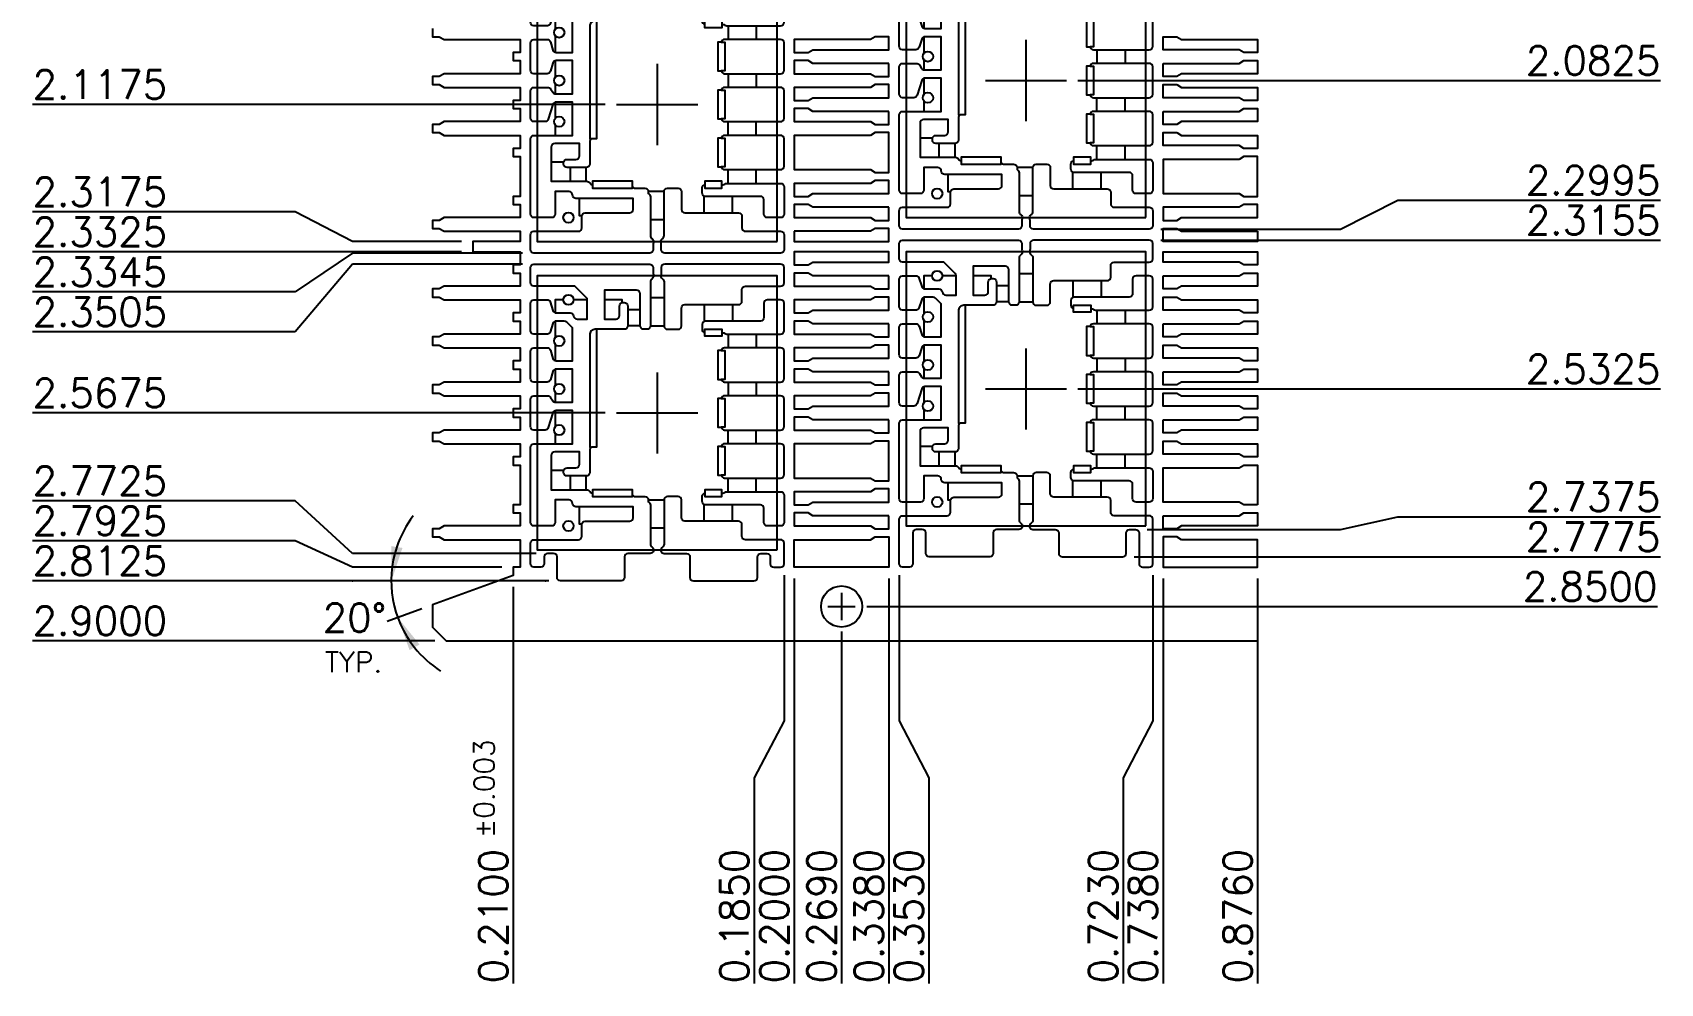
# Model space of a CAD drawing. Extents: x 32 to 268, y 59 to 388.
# Drawn here: x 42.3 to 184.8, y 144.1 to 227.4 of the extents above; entities that cross this region are included whole.
import ezdxf
from ezdxf.enums import TextEntityAlignment as Align
from ezdxf.lldxf.tags import DXFTag

# ---------------------------------------------------------------- set-up
doc = ezdxf.new("R2010")
doc.units = 0
doc.header["$LTSCALE"] = 8
doc.header["$MEASUREMENT"] = 0
for name, color, linetype in [('CEN', 2, 'CENTER'), ('COIN-LINE', 4, 'Continuous'), ('DIM', 7, 'Continuous'), ('LF-LINE', 1, 'Continuous'), ('PKG-OUT', 3, 'HIDDEN')]:
    doc.layers.add(name, color=color, linetype=linetype)
doc.styles.add('SIMPLEX', font='SIMPLEX.shx', dxfattribs={"height": 3})
tags = doc.linetypes.add('CENTER', pattern=[2, 1.25, -0.25, 0.25, -0.25]).pattern_tags.tags
tags[10:11] = [DXFTag(74, 4), DXFTag(75, 0), DXFTag(340, '0'), DXFTag(46, 1.0), DXFTag(50, 0.0), DXFTag(44, 0.0), DXFTag(45, 0.0)]
tags[8:9] = [DXFTag(74, 4), DXFTag(75, 0), DXFTag(340, '0'), DXFTag(46, 1.0), DXFTag(50, 0.0), DXFTag(44, 0.0), DXFTag(45, 0.0)]
tags[6:7] = [DXFTag(74, 4), DXFTag(75, 0), DXFTag(340, '0'), DXFTag(46, 1.0), DXFTag(50, 0.0), DXFTag(44, 0.0), DXFTag(45, 0.0)]
tags[4:5] = [DXFTag(74, 4), DXFTag(75, 0), DXFTag(340, '0'), DXFTag(46, 1.0), DXFTag(50, 0.0), DXFTag(44, 0.0), DXFTag(45, 0.0)]
tags = doc.linetypes.add('HIDDEN', pattern=[0.375, 0.25, -0.125]).pattern_tags.tags
tags[6:7] = [DXFTag(74, 4), DXFTag(75, 0), DXFTag(340, '0'), DXFTag(46, 1.0), DXFTag(50, 0.0), DXFTag(44, 0.0), DXFTag(45, 0.0)]
tags[4:5] = [DXFTag(74, 4), DXFTag(75, 0), DXFTag(340, '0'), DXFTag(46, 1.0), DXFTag(50, 0.0), DXFTag(44, 0.0), DXFTag(45, 0.0)]

# ---------------------------------------------------------------- blocks, each defined once
blk = doc.blocks.new('INT3')
for p, q in [((0.01, 0.1681), (-0.01, 0.1681)), ((-0.025, 0.1505), (-0.043, 0.1505)), ((0.0685, 0.158), (0.0685, 0.1336)), ((0.1096, 0.158), (0.1096, 0.134)), ((-0.025, 0.127), (-0.043, 0.127)), ((-0.01, 0.127), (0.01, 0.127)), ((0.1035, 0.115), (0.1035, 0.095)), ((0.1446, 0.115), (0.1446, 0.095)), ((0.1035, 0.045), (0.1035, 0.025)), ((0.1446, 0.045), (0.1446, 0.025)), ((0.1035, -0.045), (0.1035, -0.025)), ((0.1446, -0.045), (0.1446, -0.025)), ((-0.127, -0.092), (-0.127, -0.112)), ((-0.1035, -0.112), (-0.1035, -0.092)), ((0.1035, -0.115), (0.1035, -0.095)), ((0.1446, -0.115), (0.1446, -0.095)), ((0.01, -0.127), (-0.013, -0.127)), ((0.0685, -0.158), (0.0685, -0.1336)), ((0.1096, -0.158), (0.1096, -0.134)), ((0.01, -0.1681), (-0.01, -0.1681))]:
    blk.add_line(p, q)
for points in [[(-0.0905, 0.122, 0.414214), (-0.0985, 0.114), (-0.0985, -0.05), (-0.096, -0.05, 0.267949), (-0.0985, -0.0543), (-0.0985, -0.087, -0.414214), (-0.1035, -0.092), (-0.1315, -0.092, -0.414214), (-0.1365, -0.087), (-0.1365, -0.085, -0.414214), (-0.1315, -0.08), (-0.1185, -0.08, 0.414214), (-0.1135, -0.075), (-0.1135, -0.057), (-0.1495, -0.057, 0.414214), (-0.1545, -0.062), (-0.1545, -0.112), (-0.1028, -0.112, -0.267949), (-0.0985, -0.1145, 0.250321), (-0.0945, -0.117), (-0.0945, -0.122), (-0.036, -0.122), (-0.036, -0.1195, 0.267949), (-0.0317, -0.122), (-0.018, -0.122, -0.414214), (-0.013, -0.127), (-0.013, -0.1299, -0.298217), (-0.01, -0.1345), (-0.01, -0.1915, 0.261728), (-0.0076, -0.1957, -0.3726), (-0.0056, -0.202, 0.101021), (-0.006, -0.2039), (-0.006, -0.212, -0.414214), (-0.011, -0.217), (-0.18, -0.217, -0.414214), (-0.185, -0.212), (-0.185, -0.19, -0.414214), (-0.18, -0.185), (-0.115, -0.185, 0.414214), (-0.11, -0.18), (-0.11, -0.163, -0.414214), (-0.105, -0.158), (-0.04, -0.158, 0.414214), (-0.035, -0.153), (-0.035, -0.137), (-0.1185, -0.137, -0.414214), (-0.1235, -0.132), (-0.1235, -0.132, 0.414214), (-0.1285, -0.127), (-0.149, -0.127), (-0.149, -0.16, -0.414214), (-0.154, -0.165), (-0.18, -0.165, -0.414214), (-0.185, -0.16), (-0.185, -0.05, -0.414214), (-0.18, -0.045), (-0.1235, -0.045), (-0.1235, 0.0035), (-0.1473, 0.0035, 0.32721), (-0.1521, 0), (-0.1589, -0.0215, -0.32721), (-0.1637, -0.025), (-0.18, -0.025, -0.414214), (-0.185, -0.02), (-0.185, 0.02, -0.414214), (-0.18, 0.025), (-0.1598, 0.025, -0.257335), (-0.1555, 0.0227), (-0.1525, 0.0178, 0.257335), (-0.1482, 0.0155), (-0.1235, 0.0155), (-0.1235, 0.064), (-0.1473, 0.064, 0.32721), (-0.1521, 0.0605), (-0.1559, 0.0485, -0.32721), (-0.1607, 0.045), (-0.18, 0.045, -0.414214), (-0.185, 0.05), (-0.185, 0.09, -0.414214), (-0.18, 0.095), (-0.1607, 0.095, -0.32721), (-0.1559, 0.0915), (-0.1521, 0.0795, 0.32721), (-0.1473, 0.076), (-0.1235, 0.076), (-0.1235, 0.124), (-0.132, 0.1325, 0.198912), (-0.1356, 0.134), (-0.1473, 0.134, 0.32721), (-0.1521, 0.1305), (-0.1561, 0.1178, -0.32721), (-0.1599, 0.115), (-0.18, 0.115, -0.414214), (-0.185, 0.12), (-0.185, 0.16, -0.414214), (-0.18, 0.165), (-0.1599, 0.165, -0.32721), (-0.1561, 0.1622), (-0.1521, 0.1495, 0.32721), (-0.1473, 0.146), (-0.127, 0.146, -0.38517), (-0.122, 0.1415, 0.38517), (-0.117, 0.137), (-0.102, 0.137), (-0.102, 0.1649, 0.198912), (-0.1035, 0.1685), (-0.12, 0.185), (-0.18, 0.185, -0.414214), (-0.185, 0.19), (-0.185, 0.212, -0.414214), (-0.18, 0.217), (-0.011, 0.217, -0.414214), (-0.006, 0.212), (-0.006, 0.2039, 0.101021), (-0.0056, 0.202, -0.3726), (-0.0076, 0.1957, 0.261728), (-0.01, 0.1915), (-0.01, 0.127, -0.414214), (-0.015, 0.122), (-0.02, 0.122, -0.414214), (-0.025, 0.127), (-0.025, 0.174, 0.414214), (-0.03, 0.179), (-0.077, 0.179), (-0.077, 0.137), (-0.06, 0.137, 0.414214), (-0.055, 0.142), (-0.055, 0.156, -0.414214), (-0.05, 0.161), (-0.048, 0.161, -0.414214), (-0.043, 0.156), (-0.043, 0.127, -0.414214), (-0.048, 0.122)], [(0.1606, 0.165, 0.414214), (0.1556, 0.16), (0.1556, 0.139, -0.414214), (0.1506, 0.134), (0.0705, 0.134, 0.414214), (0.0655, 0.129), (0.0655, 0.122, 0.356394), (0.0695, 0.1171), (0.0695, 0.122), (0.0945, 0.122), (0.0945, 0.117), (0.0955, 0.117, -0.162278), (0.0985, 0.116, 0.162278), (0.1015, 0.115), (0.18, 0.115, 0.414214), (0.185, 0.12), (0.185, 0.16, 0.414214), (0.18, 0.165)], [(0.185, 0.05), (0.185, 0.09, 0.414214), (0.18, 0.095), (0.0984, 0.095, 0.356394), (0.0935, 0.091), (0.0985, 0.091), (0.0985, 0.049), (0.0935, 0.049, 0.356394), (0.0984, 0.045), (0.18, 0.045, 0.414214)], [(0.0984, -0.025), (0.18, -0.025, 0.414214), (0.185, -0.02), (0.185, 0.02, 0.414214), (0.18, 0.025), (0.0984, 0.025, 0.356394), (0.0935, 0.021), (0.0985, 0.021), (0.0985, -0.021), (0.0935, -0.021, 0.356394)], [(0.0984, -0.095), (0.18, -0.095, 0.414214), (0.185, -0.09), (0.185, -0.05, 0.414214), (0.18, -0.045), (0.0984, -0.045, 0.356394), (0.0935, -0.049), (0.0985, -0.049), (0.0985, -0.091), (0.0935, -0.091, 0.356394)], [(0.1606, -0.165, -0.414214), (0.1556, -0.16), (0.1556, -0.139, 0.414214), (0.1506, -0.134), (0.0705, -0.134, -0.414214), (0.0655, -0.129), (0.0655, -0.122, -0.356394), (0.0695, -0.1171), (0.0695, -0.122), (0.0945, -0.122), (0.0945, -0.117), (0.0955, -0.117, 0.162278), (0.0985, -0.116, -0.162278), (0.1015, -0.115), (0.18, -0.115, -0.414214), (0.185, -0.12), (0.185, -0.16, -0.414214), (0.18, -0.165)]]:
    blk.add_lwpolyline(points, format="xyb", close=True)
for points in [[(0.0076, 0.1957, -0.261728), (0.01, 0.1915), (0.01, 0.127, 0.414214), (0.015, 0.122), (0.0305, 0.122, 0.414214), (0.0355, 0.127), (0.0355, 0.153, -0.414214), (0.0405, 0.158), (0.1186, 0.158, 0.414214), (0.1236, 0.163), (0.1236, 0.18, -0.414214), (0.1286, 0.185), (0.18, 0.185, 0.414214), (0.185, 0.19), (0.185, 0.212, 0.414214), (0.18, 0.217), (0.011, 0.217, 0.414214), (0.006, 0.212), (0.006, 0.2039, -0.101021), (0.0056, 0.202, 0.3726), (0.0076, 0.1957)], [(0.0076, -0.1957, 0.261728), (0.01, -0.1915), (0.01, -0.127, -0.414214), (0.015, -0.122), (0.0305, -0.122, -0.414214), (0.0355, -0.127), (0.0355, -0.153, 0.414214), (0.0405, -0.158), (0.1186, -0.158, -0.414214), (0.1236, -0.163), (0.1236, -0.18, 0.414214), (0.1286, -0.185), (0.18, -0.185, -0.414214), (0.185, -0.19), (0.185, -0.212, -0.414214), (0.18, -0.217), (0.011, -0.217, -0.414214), (0.006, -0.212), (0.006, -0.2039, 0.101021), (0.0056, -0.202, -0.3726), (0.0076, -0.1957)]]:
    blk.add_lwpolyline(points, format="xyb")
for centre in [(-0.1295, 0.165), (-0.143, 0.105), (-0.143, 0.035), (-0.143, -0.025), (-0.1295, -0.165)]:
    blk.add_circle(centre, 0.0075)
at = {"layer": 'COIN-LINE'}
for p, q in [((-0.149, 0.1337), (-0.149, 0.1095)), ((-0.149, 0.1005), (-0.149, 0.0763)), ((-0.149, 0.0637), (-0.149, 0.0395)), ((-0.149, 0.0305), (-0.149, 0.0156)), ((-0.149, 0.0032), (-0.149, -0.0205)), ((-0.149, -0.0295), (-0.149, -0.045)), ((-0.1364, -0.084), (-0.1545, -0.084))]:
    blk.add_line(p, q, dxfattribs=at)
for points in [[(-0.137, 0.165), (-0.149, 0.165), (-0.149, 0.1463)], [(-0.102, 0.165), (-0.122, 0.165)], [(-0.051, 0.1609), (-0.051, 0.165), (-0.077, 0.165)], [(-0.114, -0.137), (-0.114, -0.162), (-0.1099, -0.162)]]:
    blk.add_lwpolyline(points, dxfattribs=at)
at = {"layer": 'PKG-OUT'}
blk.add_lwpolyline([(0.175, -0.2), (0.175, 0.2), (-0.175, 0.2), (-0.175, -0.2)], close=True, dxfattribs=at)
for points in [[(-0.0885, 0.122), (-0.0885, -0.05), (-0.096, -0.05)], [(0.0945, 0.117), (0.0945, 0.112), (0.0695, 0.112), (0.0695, 0.1171)], [(0.0935, 0.091), (0.0885, 0.091), (0.0885, 0.049), (0.0935, 0.049)], [(0.0935, 0.021), (0.0885, 0.021), (0.0885, -0.021), (0.0935, -0.021)], [(0.0935, -0.049), (0.0885, -0.049), (0.0885, -0.091), (0.0935, -0.091)], [(-0.036, -0.1195), (-0.036, -0.112), (-0.0945, -0.112), (-0.0945, -0.117)], [(0.0945, -0.117), (0.0945, -0.112), (0.0695, -0.112), (0.0695, -0.1171)]]:
    blk.add_lwpolyline(points, dxfattribs=at)
blk = doc.blocks.new('INT5')
for p, q in [((0.01, 0.1681), (-0.01, 0.1681)), ((-0.025, 0.1505), (-0.043, 0.1505)), ((0.0685, 0.158), (0.0685, 0.1336)), ((0.1096, 0.158), (0.1096, 0.134)), ((-0.025, 0.127), (-0.043, 0.127)), ((-0.01, 0.127), (0.01, 0.127)), ((0.1035, 0.115), (0.1035, 0.095)), ((0.1446, 0.115), (0.1446, 0.095)), ((0.1035, 0.045), (0.1035, 0.025)), ((0.1446, 0.045), (0.1446, 0.025)), ((0.1035, -0.045), (0.1035, -0.025)), ((0.1446, -0.045), (0.1446, -0.025)), ((-0.127, -0.092), (-0.127, -0.112)), ((-0.1035, -0.112), (-0.1035, -0.092)), ((0.1035, -0.115), (0.1035, -0.095)), ((0.1446, -0.115), (0.1446, -0.095)), ((-0.013, -0.127), (0.01, -0.127)), ((0.0685, -0.158), (0.0685, -0.1336)), ((0.1096, -0.158), (0.1096, -0.134)), ((0.01, -0.1681), (-0.01, -0.1681))]:
    blk.add_line(p, q)
for points in [[(-0.0905, 0.122, 0.414214), (-0.0985, 0.114), (-0.0985, -0.05), (-0.096, -0.05, 0.267949), (-0.0985, -0.0543), (-0.0985, -0.087, -0.414214), (-0.1035, -0.092), (-0.1315, -0.092, -0.414214), (-0.1365, -0.087), (-0.1365, -0.085, -0.414214), (-0.1315, -0.08), (-0.1185, -0.08, 0.414214), (-0.1135, -0.075), (-0.1135, -0.057), (-0.1495, -0.057, 0.414214), (-0.1545, -0.062), (-0.1545, -0.112), (-0.1028, -0.112, -0.267949), (-0.0985, -0.1145, 0.250321), (-0.0945, -0.117), (-0.0945, -0.122), (-0.036, -0.122), (-0.036, -0.1195, 0.267949), (-0.0317, -0.122), (-0.018, -0.122, -0.414214), (-0.013, -0.127), (-0.013, -0.1299, -0.298217), (-0.01, -0.1345), (-0.01, -0.1915, 0.261728), (-0.0076, -0.1957, -0.758132), (-0.0102, -0.205), (-0.0428, -0.205, 0.414214), (-0.0478, -0.21), (-0.0478, -0.24, -0.414214), (-0.0528, -0.245), (-0.1412, -0.245, -0.414214), (-0.1462, -0.24), (-0.1462, -0.21, 0.414214), (-0.1512, -0.205), (-0.16, -0.205, 0.414214), (-0.165, -0.21), (-0.165, -0.255, -0.414214), (-0.17, -0.26), (-0.18, -0.26, -0.414214), (-0.185, -0.255), (-0.185, -0.19, -0.414214), (-0.18, -0.185), (-0.115, -0.185, 0.414214), (-0.11, -0.18), (-0.11, -0.163, -0.414214), (-0.105, -0.158), (-0.04, -0.158, 0.414214), (-0.035, -0.153), (-0.035, -0.137), (-0.1185, -0.137, -0.414214), (-0.1235, -0.132), (-0.1235, -0.132, 0.414214), (-0.1285, -0.127), (-0.149, -0.127), (-0.149, -0.16, -0.414214), (-0.154, -0.165), (-0.18, -0.165, -0.414214), (-0.185, -0.16), (-0.185, -0.05, -0.414214), (-0.18, -0.045), (-0.1235, -0.045), (-0.1235, 0.0035), (-0.1473, 0.0035, 0.32721), (-0.1521, 0), (-0.1589, -0.0215, -0.32721), (-0.1637, -0.025), (-0.18, -0.025, -0.414214), (-0.185, -0.02), (-0.185, 0.02, -0.414214), (-0.18, 0.025), (-0.1598, 0.025, -0.257335), (-0.1555, 0.0227), (-0.1525, 0.0178, 0.257335), (-0.1482, 0.0155), (-0.1235, 0.0155), (-0.1235, 0.064), (-0.1473, 0.064, 0.32721), (-0.1521, 0.0605), (-0.1559, 0.0485, -0.32721), (-0.1607, 0.045), (-0.18, 0.045, -0.414214), (-0.185, 0.05), (-0.185, 0.09, -0.414214), (-0.18, 0.095), (-0.1607, 0.095, -0.32721), (-0.1559, 0.0915), (-0.1521, 0.0795, 0.32721), (-0.1473, 0.076), (-0.1235, 0.076), (-0.1235, 0.124), (-0.132, 0.1325, 0.198912), (-0.1356, 0.134), (-0.1473, 0.134, 0.32721), (-0.1521, 0.1305), (-0.1561, 0.1178, -0.32721), (-0.1599, 0.115), (-0.18, 0.115, -0.414214), (-0.185, 0.12), (-0.185, 0.16, -0.414214), (-0.18, 0.165), (-0.1599, 0.165, -0.32721), (-0.1561, 0.1622), (-0.1521, 0.1495, 0.32721), (-0.1473, 0.146), (-0.127, 0.146, -0.38517), (-0.122, 0.1415, 0.38517), (-0.117, 0.137), (-0.102, 0.137), (-0.102, 0.1649, 0.198912), (-0.1035, 0.1685), (-0.12, 0.185), (-0.18, 0.185, -0.414214), (-0.185, 0.19), (-0.185, 0.212, -0.414214), (-0.18, 0.217), (-0.011, 0.217, -0.414214), (-0.006, 0.212), (-0.006, 0.2039, 0.101021), (-0.0056, 0.202, -0.3726), (-0.0076, 0.1957, 0.261728), (-0.01, 0.1915), (-0.01, 0.127, -0.414214), (-0.015, 0.122), (-0.02, 0.122, -0.414214), (-0.025, 0.127), (-0.025, 0.174, 0.414214), (-0.03, 0.179), (-0.077, 0.179), (-0.077, 0.137), (-0.06, 0.137, 0.414214), (-0.055, 0.142), (-0.055, 0.156, -0.414214), (-0.05, 0.161), (-0.048, 0.161, -0.414214), (-0.043, 0.156), (-0.043, 0.127, -0.414214), (-0.048, 0.122)], [(0.1606, 0.165, 0.414214), (0.1556, 0.16), (0.1556, 0.139, -0.414214), (0.1506, 0.134), (0.0705, 0.134, 0.414214), (0.0655, 0.129), (0.0655, 0.122, 0.356394), (0.0695, 0.1171), (0.0695, 0.122), (0.0945, 0.122), (0.0945, 0.117), (0.0955, 0.117, -0.162278), (0.0985, 0.116, 0.162278), (0.1015, 0.115), (0.18, 0.115, 0.414214), (0.185, 0.12), (0.185, 0.16, 0.414214), (0.18, 0.165)], [(0.185, 0.05), (0.185, 0.09, 0.414214), (0.18, 0.095), (0.0984, 0.095, 0.356394), (0.0935, 0.091), (0.0985, 0.091), (0.0985, 0.049), (0.0935, 0.049, 0.356394), (0.0984, 0.045), (0.18, 0.045, 0.414214)], [(0.0984, -0.025), (0.18, -0.025, 0.414214), (0.185, -0.02), (0.185, 0.02, 0.414214), (0.18, 0.025), (0.0984, 0.025, 0.356394), (0.0935, 0.021), (0.0985, 0.021), (0.0985, -0.021), (0.0935, -0.021, 0.356394)], [(0.0984, -0.095), (0.18, -0.095, 0.414214), (0.185, -0.09), (0.185, -0.05, 0.414214), (0.18, -0.045), (0.0984, -0.045, 0.356394), (0.0935, -0.049), (0.0985, -0.049), (0.0985, -0.091), (0.0935, -0.091, 0.356394)], [(0.1606, -0.165, -0.414214), (0.1556, -0.16), (0.1556, -0.139, 0.414214), (0.1506, -0.134), (0.0705, -0.134, -0.414214), (0.0655, -0.129), (0.0655, -0.122, -0.356394), (0.0695, -0.1171), (0.0695, -0.122), (0.0945, -0.122), (0.0945, -0.117), (0.0955, -0.117, 0.162278), (0.0985, -0.116, -0.162278), (0.1015, -0.115), (0.18, -0.115, -0.414214), (0.185, -0.12), (0.185, -0.16, -0.414214), (0.18, -0.165)]]:
    blk.add_lwpolyline(points, format="xyb", close=True)
for points in [[(0.0076, 0.1957, -0.261728), (0.01, 0.1915), (0.01, 0.127, 0.414214), (0.015, 0.122), (0.0305, 0.122, 0.414214), (0.0355, 0.127), (0.0355, 0.153, -0.414214), (0.0405, 0.158), (0.1186, 0.158, 0.414214), (0.1236, 0.163), (0.1236, 0.18, -0.414214), (0.1286, 0.185), (0.18, 0.185, 0.414214), (0.185, 0.19), (0.185, 0.212, 0.414214), (0.18, 0.217), (0.011, 0.217, 0.414214), (0.006, 0.212), (0.006, 0.2039, -0.101021), (0.0056, 0.202, 0.3726), (0.0076, 0.1957)], [(0.0076, -0.1957, 0.758132), (0.0102, -0.205), (0.0428, -0.205, -0.414214), (0.0478, -0.21), (0.0478, -0.24, 0.414214), (0.0528, -0.245), (0.1412, -0.245, 0.414214), (0.1462, -0.24), (0.1462, -0.21, -0.414214), (0.1512, -0.205), (0.16, -0.205, -0.414214), (0.165, -0.21), (0.165, -0.255, 0.414214), (0.17, -0.26), (0.18, -0.26, 0.414214), (0.185, -0.255), (0.185, -0.19, 0.414214), (0.18, -0.185), (0.1286, -0.185, -0.414214), (0.1236, -0.18), (0.1236, -0.163, 0.414214), (0.1186, -0.158), (0.0405, -0.158, -0.414214), (0.0355, -0.153), (0.0355, -0.127, 0.414214), (0.0305, -0.122), (0.015, -0.122, 0.414214), (0.01, -0.127), (0.01, -0.1915, -0.261728), (0.0076, -0.1957)]]:
    blk.add_lwpolyline(points, format="xyb")
for centre in [(-0.1295, 0.165), (-0.143, 0.105), (-0.143, 0.035), (-0.143, -0.025), (-0.1295, -0.165)]:
    blk.add_circle(centre, 0.0075)
at = {"layer": 'COIN-LINE'}
for p, q in [((-0.149, 0.1337), (-0.149, 0.1095)), ((-0.149, 0.1005), (-0.149, 0.0763)), ((-0.149, 0.0637), (-0.149, 0.0395)), ((-0.149, 0.0305), (-0.149, 0.0156)), ((-0.149, 0.0032), (-0.149, -0.0205)), ((-0.149, -0.0295), (-0.149, -0.045)), ((-0.1364, -0.084), (-0.1545, -0.084))]:
    blk.add_line(p, q, dxfattribs=at)
for points in [[(-0.137, 0.165), (-0.149, 0.165), (-0.149, 0.1463)], [(-0.102, 0.165), (-0.122, 0.165)], [(-0.051, 0.1609), (-0.051, 0.165), (-0.077, 0.165)], [(-0.114, -0.137), (-0.114, -0.162), (-0.1099, -0.162)]]:
    blk.add_lwpolyline(points, dxfattribs=at)
at = {"layer": 'PKG-OUT'}
blk.add_lwpolyline([(0.175, -0.2), (0.175, 0.2), (-0.175, 0.2), (-0.175, -0.2)], close=True, dxfattribs=at)
for points in [[(-0.0885, 0.122), (-0.0885, -0.05), (-0.096, -0.05)], [(0.0945, 0.117), (0.0945, 0.112), (0.0695, 0.112), (0.0695, 0.1171)], [(0.0935, 0.091), (0.0885, 0.091), (0.0885, 0.049), (0.0935, 0.049)], [(0.0935, 0.021), (0.0885, 0.021), (0.0885, -0.021), (0.0935, -0.021)], [(0.0935, -0.049), (0.0885, -0.049), (0.0885, -0.091), (0.0935, -0.091)], [(-0.036, -0.1195), (-0.036, -0.112), (-0.0945, -0.112), (-0.0945, -0.117)], [(0.0945, -0.117), (0.0945, -0.112), (0.0695, -0.112), (0.0695, -0.1171)]]:
    blk.add_lwpolyline(points, dxfattribs=at)
blk = doc.blocks.new('INT4')
for p, q in [((0.01, 0.1681), (-0.01, 0.1681)), ((-0.025, 0.1505), (-0.043, 0.1505)), ((0.0685, 0.158), (0.0685, 0.1336)), ((0.1096, 0.158), (0.1096, 0.134)), ((-0.025, 0.127), (-0.043, 0.127)), ((-0.01, 0.127), (0.01, 0.127)), ((0.1035, 0.115), (0.1035, 0.095)), ((0.1446, 0.115), (0.1446, 0.095)), ((0.1035, 0.045), (0.1035, 0.025)), ((0.1446, 0.045), (0.1446, 0.025)), ((0.1035, -0.045), (0.1035, -0.025)), ((0.1446, -0.045), (0.1446, -0.025)), ((-0.127, -0.092), (-0.127, -0.112)), ((-0.1035, -0.112), (-0.1035, -0.092)), ((0.1035, -0.115), (0.1035, -0.095)), ((0.1446, -0.115), (0.1446, -0.095)), ((-0.013, -0.127), (0.01, -0.127)), ((0.0685, -0.158), (0.0685, -0.1336)), ((0.1096, -0.158), (0.1096, -0.134)), ((0.01, -0.1681), (-0.01, -0.1681))]:
    blk.add_line(p, q)
for points in [[(-0.0905, 0.122, 0.414214), (-0.0985, 0.114), (-0.0985, -0.05), (-0.096, -0.05, 0.267949), (-0.0985, -0.0543), (-0.0985, -0.087, -0.414214), (-0.1035, -0.092), (-0.1315, -0.092, -0.414214), (-0.1365, -0.087), (-0.1365, -0.085, -0.414214), (-0.1315, -0.08), (-0.1185, -0.08, 0.414214), (-0.1135, -0.075), (-0.1135, -0.057), (-0.1495, -0.057, 0.414214), (-0.1545, -0.062), (-0.1545, -0.112), (-0.1028, -0.112, -0.267949), (-0.0985, -0.1145, 0.250321), (-0.0945, -0.117), (-0.0945, -0.122), (-0.036, -0.122), (-0.036, -0.1195, 0.267949), (-0.0317, -0.122), (-0.018, -0.122, -0.414214), (-0.013, -0.127), (-0.013, -0.1299, -0.298217), (-0.01, -0.1345), (-0.01, -0.1915, 0.261728), (-0.0076, -0.1957, -0.758132), (-0.0102, -0.205), (-0.0428, -0.205, 0.414214), (-0.0478, -0.21), (-0.0478, -0.24, -0.414214), (-0.0528, -0.245), (-0.1412, -0.245, -0.414214), (-0.1462, -0.24), (-0.1462, -0.21, 0.414214), (-0.1512, -0.205), (-0.16, -0.205, 0.414214), (-0.165, -0.21), (-0.165, -0.22, -0.414214), (-0.17, -0.225), (-0.18, -0.225, -0.414214), (-0.185, -0.22), (-0.185, -0.19, -0.414214), (-0.18, -0.185), (-0.115, -0.185, 0.414214), (-0.11, -0.18), (-0.11, -0.163, -0.414214), (-0.105, -0.158), (-0.04, -0.158, 0.414214), (-0.035, -0.153), (-0.035, -0.137), (-0.1185, -0.137, -0.414214), (-0.1235, -0.132), (-0.1235, -0.132, 0.414214), (-0.1285, -0.127), (-0.149, -0.127), (-0.149, -0.16, -0.414214), (-0.154, -0.165), (-0.18, -0.165, -0.414214), (-0.185, -0.16), (-0.185, -0.05, -0.414214), (-0.18, -0.045), (-0.1235, -0.045), (-0.1235, 0.0035), (-0.1473, 0.0035, 0.32721), (-0.1521, 0), (-0.1589, -0.0215, -0.32721), (-0.1637, -0.025), (-0.18, -0.025, -0.414214), (-0.185, -0.02), (-0.185, 0.02, -0.414214), (-0.18, 0.025), (-0.1598, 0.025, -0.257335), (-0.1555, 0.0227), (-0.1525, 0.0178, 0.257335), (-0.1482, 0.0155), (-0.1235, 0.0155), (-0.1235, 0.064), (-0.1473, 0.064, 0.32721), (-0.1521, 0.0605), (-0.1559, 0.0485, -0.32721), (-0.1607, 0.045), (-0.18, 0.045, -0.414214), (-0.185, 0.05), (-0.185, 0.09, -0.414214), (-0.18, 0.095), (-0.1607, 0.095, -0.32721), (-0.1559, 0.0915), (-0.1521, 0.0795, 0.32721), (-0.1473, 0.076), (-0.1235, 0.076), (-0.1235, 0.124), (-0.132, 0.1325, 0.198912), (-0.1356, 0.134), (-0.1473, 0.134, 0.32721), (-0.1521, 0.1305), (-0.1561, 0.1178, -0.32721), (-0.1599, 0.115), (-0.18, 0.115, -0.414214), (-0.185, 0.12), (-0.185, 0.16, -0.414214), (-0.18, 0.165), (-0.1599, 0.165, -0.32721), (-0.1561, 0.1622), (-0.1521, 0.1495, 0.32721), (-0.1473, 0.146), (-0.127, 0.146, -0.38517), (-0.122, 0.1415, 0.38517), (-0.117, 0.137), (-0.102, 0.137), (-0.102, 0.1649, 0.198912), (-0.1035, 0.1685), (-0.12, 0.185), (-0.18, 0.185, -0.414214), (-0.185, 0.19), (-0.185, 0.212, -0.414214), (-0.18, 0.217), (-0.011, 0.217, -0.414214), (-0.006, 0.212), (-0.006, 0.2039, 0.101021), (-0.0056, 0.202, -0.3726), (-0.0076, 0.1957, 0.261728), (-0.01, 0.1915), (-0.01, 0.127, -0.414214), (-0.015, 0.122), (-0.02, 0.122, -0.414214), (-0.025, 0.127), (-0.025, 0.174, 0.414214), (-0.03, 0.179), (-0.077, 0.179), (-0.077, 0.137), (-0.06, 0.137, 0.414214), (-0.055, 0.142), (-0.055, 0.156, -0.414214), (-0.05, 0.161), (-0.048, 0.161, -0.414214), (-0.043, 0.156), (-0.043, 0.127, -0.414214), (-0.048, 0.122)], [(0.1606, 0.165, 0.414214), (0.1556, 0.16), (0.1556, 0.139, -0.414214), (0.1506, 0.134), (0.0705, 0.134, 0.414214), (0.0655, 0.129), (0.0655, 0.122, 0.356394), (0.0695, 0.1171), (0.0695, 0.122), (0.0945, 0.122), (0.0945, 0.117), (0.0955, 0.117, -0.162278), (0.0985, 0.116, 0.162278), (0.1015, 0.115), (0.18, 0.115, 0.414214), (0.185, 0.12), (0.185, 0.16, 0.414214), (0.18, 0.165)], [(0.185, 0.05), (0.185, 0.09, 0.414214), (0.18, 0.095), (0.0984, 0.095, 0.356394), (0.0935, 0.091), (0.0985, 0.091), (0.0985, 0.049), (0.0935, 0.049, 0.356394), (0.0984, 0.045), (0.18, 0.045, 0.414214)], [(0.0984, -0.025), (0.18, -0.025, 0.414214), (0.185, -0.02), (0.185, 0.02, 0.414214), (0.18, 0.025), (0.0984, 0.025, 0.356394), (0.0935, 0.021), (0.0985, 0.021), (0.0985, -0.021), (0.0935, -0.021, 0.356394)], [(0.0984, -0.095), (0.18, -0.095, 0.414214), (0.185, -0.09), (0.185, -0.05, 0.414214), (0.18, -0.045), (0.0984, -0.045, 0.356394), (0.0935, -0.049), (0.0985, -0.049), (0.0985, -0.091), (0.0935, -0.091, 0.356394)], [(0.1606, -0.165, -0.414214), (0.1556, -0.16), (0.1556, -0.139, 0.414214), (0.1506, -0.134), (0.0705, -0.134, -0.414214), (0.0655, -0.129), (0.0655, -0.122, -0.356394), (0.0695, -0.1171), (0.0695, -0.122), (0.0945, -0.122), (0.0945, -0.117), (0.0955, -0.117, 0.162278), (0.0985, -0.116, -0.162278), (0.1015, -0.115), (0.18, -0.115, -0.414214), (0.185, -0.12), (0.185, -0.16, -0.414214), (0.18, -0.165)]]:
    blk.add_lwpolyline(points, format="xyb", close=True)
for points in [[(0.0076, 0.1957, -0.261728), (0.01, 0.1915), (0.01, 0.127, 0.414214), (0.015, 0.122), (0.0305, 0.122, 0.414214), (0.0355, 0.127), (0.0355, 0.153, -0.414214), (0.0405, 0.158), (0.1186, 0.158, 0.414214), (0.1236, 0.163), (0.1236, 0.18, -0.414214), (0.1286, 0.185), (0.18, 0.185, 0.414214), (0.185, 0.19), (0.185, 0.212, 0.414214), (0.18, 0.217), (0.011, 0.217, 0.414214), (0.006, 0.212), (0.006, 0.2039, -0.101021), (0.0056, 0.202, 0.3726), (0.0076, 0.1957)], [(0.0076, -0.1957, 0.758132), (0.0102, -0.205), (0.0428, -0.205, -0.414214), (0.0478, -0.21), (0.0478, -0.24, 0.414214), (0.0528, -0.245), (0.1412, -0.245, 0.414214), (0.1462, -0.24), (0.1462, -0.21, -0.414214), (0.1512, -0.205), (0.16, -0.205, -0.414214), (0.165, -0.21), (0.165, -0.22, 0.414214), (0.17, -0.225), (0.18, -0.225, 0.414214), (0.185, -0.22), (0.185, -0.19, 0.414214), (0.18, -0.185), (0.1286, -0.185, -0.414214), (0.1236, -0.18), (0.1236, -0.163, 0.414214), (0.1186, -0.158), (0.0405, -0.158, -0.414214), (0.0355, -0.153), (0.0355, -0.127, 0.414214), (0.0305, -0.122), (0.015, -0.122, 0.414214), (0.01, -0.127), (0.01, -0.1915, -0.261728), (0.0076, -0.1957)]]:
    blk.add_lwpolyline(points, format="xyb")
for centre in [(-0.1295, 0.165), (-0.143, 0.105), (-0.143, 0.035), (-0.143, -0.025), (-0.1295, -0.165)]:
    blk.add_circle(centre, 0.0075)
at = {"layer": 'COIN-LINE'}
for p, q in [((-0.149, 0.1337), (-0.149, 0.1095)), ((-0.149, 0.1005), (-0.149, 0.0763)), ((-0.149, 0.0637), (-0.149, 0.0395)), ((-0.149, 0.0305), (-0.149, 0.0156)), ((-0.149, 0.0032), (-0.149, -0.0205)), ((-0.149, -0.0295), (-0.149, -0.045)), ((-0.1364, -0.084), (-0.1545, -0.084))]:
    blk.add_line(p, q, dxfattribs=at)
for points in [[(-0.137, 0.165), (-0.149, 0.165), (-0.149, 0.1463)], [(-0.102, 0.165), (-0.122, 0.165)], [(-0.051, 0.1609), (-0.051, 0.165), (-0.077, 0.165)], [(-0.114, -0.137), (-0.114, -0.162), (-0.1099, -0.162)]]:
    blk.add_lwpolyline(points, dxfattribs=at)
at = {"layer": 'PKG-OUT'}
blk.add_lwpolyline([(0.175, -0.2), (0.175, 0.2), (-0.175, 0.2), (-0.175, -0.2)], close=True, dxfattribs=at)
for points in [[(-0.0885, 0.122), (-0.0885, -0.05), (-0.096, -0.05)], [(0.0945, 0.117), (0.0945, 0.112), (0.0695, 0.112), (0.0695, 0.1171)], [(0.0935, 0.091), (0.0885, 0.091), (0.0885, 0.049), (0.0935, 0.049)], [(0.0935, 0.021), (0.0885, 0.021), (0.0885, -0.021), (0.0935, -0.021)], [(0.0935, -0.049), (0.0885, -0.049), (0.0885, -0.091), (0.0935, -0.091)], [(-0.036, -0.1195), (-0.036, -0.112), (-0.0945, -0.112), (-0.0945, -0.117)], [(0.0945, -0.117), (0.0945, -0.112), (0.0695, -0.112), (0.0695, -0.1171)]]:
    blk.add_lwpolyline(points, dxfattribs=at)

msp = doc.modelspace()

# ---------------------------------------------------------------- linework, layer by layer
for points in [[(116.07, 227.01), (115.65, 226.77), (108.99, 226.77), (108.99, 225.63), (110.19, 225.63), (110.61, 225.87), (117.27, 225.87), (117.27, 227.01)], [(142.47, 227.01), (142.89, 226.77), (149.55, 226.77), (149.55, 225.63), (148.35, 225.63), (147.93, 225.87), (141.27, 225.87), (141.27, 227.01)], [(117.27, 224.67), (110.61, 224.67), (110.19, 224.91), (108.99, 224.91), (108.99, 223.77), (115.65, 223.77), (116.07, 223.53), (117.27, 223.53)], [(141.27, 224.67), (147.93, 224.67), (148.35, 224.91), (149.55, 224.91), (149.55, 223.77), (142.89, 223.77), (142.47, 223.53), (141.27, 223.53)], [(116.07, 222.81), (115.65, 222.57), (108.99, 222.57), (108.99, 221.43), (110.19, 221.43), (110.61, 221.67), (117.27, 221.67), (117.27, 222.81)], [(142.47, 222.81), (142.89, 222.57), (149.55, 222.57), (149.55, 221.43), (148.35, 221.43), (147.93, 221.67), (141.27, 221.67), (141.27, 222.81)], [(117.27, 220.47), (110.61, 220.47), (110.19, 220.71), (108.99, 220.71), (108.99, 219.57), (115.65, 219.57), (116.07, 219.33), (117.27, 219.33)], [(141.27, 220.47), (147.93, 220.47), (148.35, 220.71), (149.55, 220.71), (149.55, 219.57), (142.89, 219.57), (142.47, 219.33), (141.27, 219.33)], [(115.65, 218.37), (108.99, 218.37), (108.99, 215.37), (115.65, 215.37), (116.07, 215.13), (117.27, 215.13), (117.27, 218.61), (116.07, 218.61)], [(142.47, 218.61), (142.89, 218.37), (149.55, 218.37), (149.55, 217.23), (148.35, 217.23), (147.93, 217.47), (141.27, 217.47), (141.27, 218.61)], [(147.93, 216.27), (141.27, 216.27), (141.27, 213.27), (147.93, 213.27), (148.35, 213.03), (149.55, 213.03), (149.55, 216.51), (148.35, 216.51)], [(116.07, 214.41), (115.65, 214.17), (108.99, 214.17), (108.99, 213.03), (110.19, 213.03), (110.61, 213.27), (117.27, 213.27), (117.27, 214.41)], [(117.27, 212.07), (110.61, 212.07), (110.19, 212.31), (108.99, 212.31), (108.99, 211.17), (115.65, 211.17), (116.07, 210.93), (117.27, 210.93)], [(148.35, 212.31), (147.93, 212.07), (141.27, 212.07), (141.27, 210.93), (142.47, 210.93), (142.89, 211.17), (149.55, 211.17), (149.55, 212.31)], [(108.99, 209.97), (108.99, 209.07), (117.27, 209.07), (117.27, 210.21), (116.07, 210.21), (115.65, 209.97)], [(149.55, 209.97), (149.55, 209.07), (141.27, 209.07), (141.27, 210.21), (142.47, 210.21), (142.89, 209.97)], [(110.61, 207.27), (117.27, 207.27), (117.27, 208.17), (108.99, 208.17), (108.99, 207.03), (110.19, 207.03)], [(147.93, 207.27), (141.27, 207.27), (141.27, 208.17), (149.55, 208.17), (149.55, 207.03), (148.35, 207.03)], [(117.27, 206.07), (110.61, 206.07), (110.19, 206.31), (108.99, 206.31), (108.99, 205.17), (115.65, 205.17), (116.07, 204.93), (117.27, 204.93)], [(141.27, 206.07), (147.93, 206.07), (148.35, 206.31), (149.55, 206.31), (149.55, 205.17), (142.89, 205.17), (142.47, 204.93), (141.27, 204.93)], [(116.07, 204.21), (115.65, 203.97), (108.99, 203.97), (108.99, 202.83), (110.19, 202.83), (110.61, 203.07), (117.27, 203.07), (117.27, 204.21)], [(142.47, 204.21), (142.89, 203.97), (149.55, 203.97), (149.55, 202.83), (148.35, 202.83), (147.93, 203.07), (141.27, 203.07), (141.27, 204.21)], [(117.27, 201.87), (110.61, 201.87), (110.19, 202.11), (108.99, 202.11), (108.99, 200.97), (115.65, 200.97), (116.07, 200.73), (117.27, 200.73)], [(141.27, 201.87), (147.93, 201.87), (148.35, 202.11), (149.55, 202.11), (149.55, 200.97), (142.89, 200.97), (142.47, 200.73), (141.27, 200.73)], [(116.07, 200.01), (115.65, 199.77), (108.99, 199.77), (108.99, 198.63), (110.19, 198.63), (110.61, 198.87), (117.27, 198.87), (117.27, 200.01)], [(142.47, 200.01), (142.89, 199.77), (149.55, 199.77), (149.55, 198.63), (148.35, 198.63), (147.93, 198.87), (141.27, 198.87), (141.27, 200.01)], [(117.27, 197.67), (110.61, 197.67), (110.19, 197.91), (108.99, 197.91), (108.99, 196.77), (115.65, 196.77), (116.07, 196.53), (117.27, 196.53)], [(141.27, 197.67), (147.93, 197.67), (148.35, 197.91), (149.55, 197.91), (149.55, 196.77), (142.89, 196.77), (142.47, 196.53), (141.27, 196.53)], [(116.07, 195.81), (115.65, 195.57), (108.99, 195.57), (108.99, 194.43), (110.19, 194.43), (110.61, 194.67), (117.27, 194.67), (117.27, 195.81)], [(142.47, 195.81), (142.89, 195.57), (149.55, 195.57), (149.55, 194.43), (148.35, 194.43), (147.93, 194.67), (141.27, 194.67), (141.27, 195.81)], [(117.27, 193.47), (110.61, 193.47), (110.19, 193.71), (108.99, 193.71), (108.99, 192.57), (115.65, 192.57), (116.07, 192.33), (117.27, 192.33)], [(141.27, 193.47), (147.93, 193.47), (148.35, 193.71), (149.55, 193.71), (149.55, 192.57), (142.89, 192.57), (142.47, 192.33), (141.27, 192.33)], [(115.65, 191.37), (108.99, 191.37), (108.99, 188.37), (115.65, 188.37), (116.07, 188.13), (117.27, 188.13), (117.27, 191.61), (116.07, 191.61)], [(142.47, 191.61), (142.89, 191.37), (149.55, 191.37), (149.55, 190.23), (148.35, 190.23), (147.93, 190.47), (141.27, 190.47), (141.27, 191.61)], [(149.55, 186.03), (148.35, 186.03), (147.93, 186.27), (141.27, 186.27), (141.27, 189.27), (147.93, 189.27), (148.35, 189.51), (149.55, 189.51)], [(116.07, 187.41), (115.65, 187.17), (108.99, 187.17), (108.99, 186.03), (110.19, 186.03), (110.61, 186.27), (117.27, 186.27), (117.27, 187.41)], [(117.27, 185.07), (110.61, 185.07), (110.19, 185.31), (108.99, 185.31), (108.99, 184.17), (115.65, 184.17), (116.07, 183.93), (117.27, 183.93)], [(141.27, 185.07), (147.93, 185.07), (148.35, 185.31), (149.55, 185.31), (149.55, 184.17), (142.89, 184.17), (142.47, 183.93), (141.27, 183.93)], [(115.65, 182.97), (116.07, 183.21), (117.27, 183.21), (117.27, 180.57), (108.99, 180.57), (108.99, 182.97)], [(142.89, 182.97), (142.47, 183.21), (141.27, 183.21), (141.27, 180.57), (149.55, 180.57), (149.55, 182.97)]]:
    msp.add_lwpolyline(points, close=True)
at = {"layer": 'CEN'}
for p, q in [((129.27, 226.72), (129.27, 219.62)), ((96.99, 224.62), (96.99, 217.52)), ((125.72, 223.17), (132.82, 223.17)), ((93.44, 221.07), (100.54, 221.07)), ((129.27, 199.72), (129.27, 192.62)), ((96.99, 197.62), (96.99, 190.52)), ((125.72, 196.17), (132.82, 196.17)), ((93.44, 194.07), (100.54, 194.07)), ((113.13, 178.32), (113.13, 175.92)), ((111.92, 177.12), (114.33, 177.12))]:
    msp.add_line(p, q, dxfattribs=at)
at = {"layer": 'COIN-LINE'}
for p, q in [((156.81, 223.17), (161.81, 223.17)), ((70.31, 221.07), (65.31, 221.07)), ((156.81, 210.15), (161.81, 212.69)), ((70.31, 209.07), (65.31, 211.67)), ((70.31, 208.17), (65.31, 208.17)), ((156.81, 209.19), (161.81, 209.19)), ((70.31, 208.05), (65.31, 204.67)), ((70.31, 207.09), (65.31, 201.17)), ((156.81, 196.17), (161.81, 196.17)), ((70.31, 194.07), (65.31, 194.07)), ((70.31, 181.77), (65.31, 186.37)), ((156.81, 183.87), (161.81, 184.97)), ((70.31, 180.57), (65.31, 182.87)), ((156.81, 181.47), (161.81, 181.47)), ((70.31, 179.37), (65.31, 179.37)), ((156.55, 177.12), (161.55, 177.12)), ((70.31, 174.12), (65.31, 174.12)), ((84.39, 167.12), (84.39, 162.12)), ((108.09, 167.12), (105.49, 162.12)), ((108.99, 167.12), (108.99, 162.12)), ((113.13, 167.12), (113.13, 162.12)), ((117.27, 167.12), (117.27, 162.12)), ((118.17, 167.12), (120.77, 162.12)), ((140.37, 167.12), (137.77, 162.12)), ((141.27, 167.12), (141.27, 162.12)), ((149.55, 167.12), (149.55, 162.12))]:
    msp.add_line(p, q, dxfattribs=at)
at = {"layer": 'DIM'}
for p, q in [((133.82, 223.17), (156.81, 223.17)), ((161.81, 223.17), (184.81, 223.17)), ((65.31, 221.07), (42.31, 221.07)), ((92.44, 221.07), (70.31, 221.07)), ((161.81, 212.69), (184.81, 212.69)), ((65.31, 211.67), (42.31, 211.67)), ((141.07, 210.15), (156.81, 210.15)), ((65.31, 208.17), (42.31, 208.17)), ((79.85, 209.07), (70.31, 209.07)), ((79.85, 208.17), (70.31, 208.17)), ((141.07, 209.19), (156.81, 209.19)), ((161.81, 209.19), (184.81, 209.19)), ((85.19, 208.05), (70.31, 208.05)), ((85.19, 207.09), (70.31, 207.09)), ((65.31, 204.67), (42.31, 204.67)), ((65.31, 201.17), (42.31, 201.17)), ((133.82, 196.17), (156.81, 196.17)), ((161.81, 196.17), (184.81, 196.17)), ((65.31, 194.07), (42.31, 194.07)), ((92.44, 194.07), (70.31, 194.07)), ((65.31, 186.37), (42.31, 186.37)), ((139.87, 183.87), (156.81, 183.87)), ((161.81, 184.97), (184.81, 184.97)), ((65.31, 182.87), (42.31, 182.87)), ((86.39, 181.77), (70.31, 181.77)), ((138.74, 181.47), (156.81, 181.47)), ((161.81, 181.47), (184.81, 181.47)), ((83.39, 180.57), (70.31, 180.57)), ((108.09, 179.87), (108.09, 167.12)), ((108.99, 179.57), (108.99, 167.12)), ((117.27, 179.57), (117.27, 167.12)), ((118.17, 179.87), (118.17, 167.12)), ((140.37, 179.87), (140.37, 167.12)), ((141.27, 179.57), (141.27, 167.12)), ((149.55, 179.57), (149.55, 167.12)), ((65.31, 179.37), (42.31, 179.37)), ((87.51, 179.37), (70.31, 179.37)), ((84.39, 178.84), (84.39, 167.12)), ((76.37, 176.92), (73.34, 175.82)), ((115.33, 177.12), (156.55, 177.12)), ((161.55, 177.12), (184.55, 177.12)), ((65.31, 174.12), (42.31, 174.12)), ((77.51, 174.12), (70.31, 174.12)), ((113.13, 174.92), (113.13, 167.12)), ((84.39, 162.12), (84.39, 144.12)), ((105.49, 162.12), (105.49, 144.12)), ((108.99, 162.12), (108.99, 144.12)), ((113.13, 162.12), (113.13, 144.12)), ((117.27, 162.12), (117.27, 144.12)), ((120.77, 162.12), (120.77, 144.12)), ((137.77, 162.12), (137.77, 144.12)), ((141.27, 162.12), (141.27, 144.12)), ((149.55, 162.12), (149.55, 144.12))]:
    msp.add_line(p, q, dxfattribs=at)
for start, end in [(142.7163, 161.6064), (161.6064, 218.3936), (218.3936, 237.2837)]:
    msp.add_arc((83.1, 179.37), 9.39, start, end, dxfattribs=at)
for p in [(70.31, 179.37), (87.21, 179.37)]:
    msp.add_point(p, dxfattribs=at)
for points in [[(73.72, 179.37), (73.7, 182.41), (74.69, 182.25)], [(74.28, 176.16), (76.18, 173.79), (75.31, 173.3)]]:
    msp.add_solid(points, dxfattribs=at)
at = {"layer": 'LF-LINE'}
msp.add_lwpolyline([(77.31, 227.73), (77.31, 227.01), (77.91, 227.01), (78.33, 226.77), (84.99, 226.77), (84.99, 225.63), (84.39, 225.63), (84.39, 224.91), (84.99, 224.91), (84.99, 223.77), (78.33, 223.77), (77.91, 223.53), (77.31, 223.53), (77.31, 222.81), (77.91, 222.81), (78.33, 222.57), (84.99, 222.57), (84.99, 221.43), (84.39, 221.43), (84.39, 220.71), (84.99, 220.71), (84.99, 219.57), (78.33, 219.57), (77.91, 219.33), (77.31, 219.33), (77.31, 218.61), (77.91, 218.61), (78.33, 218.37), (84.99, 218.37), (84.99, 217.23), (84.39, 217.23), (84.39, 216.51), (84.99, 216.51), (84.99, 213.03), (84.39, 213.03), (84.39, 212.31), (84.99, 212.31), (84.99, 211.17), (78.33, 211.17), (77.91, 210.93), (77.31, 210.93), (77.31, 210.21), (77.91, 210.21), (78.33, 209.97), (84.99, 209.97), (84.99, 209.07), (80.85, 209.07), (80.85, 208.17), (84.99, 208.17), (84.99, 207.03), (84.39, 207.03), (84.39, 206.31), (84.99, 206.31), (84.99, 205.17), (78.33, 205.17), (77.91, 204.93), (77.31, 204.93), (77.31, 204.21), (77.91, 204.21), (78.33, 203.97), (84.99, 203.97), (84.99, 202.83), (84.39, 202.83), (84.39, 202.11), (84.99, 202.11), (84.99, 200.97), (78.33, 200.97), (77.91, 200.73), (77.31, 200.73), (77.31, 200.01), (77.91, 200.01), (78.33, 199.77), (84.99, 199.77), (84.99, 198.63), (84.39, 198.63), (84.39, 197.91), (84.99, 197.91), (84.99, 196.77), (78.33, 196.77), (77.91, 196.53), (77.31, 196.53), (77.31, 195.81), (77.91, 195.81), (78.33, 195.57), (84.99, 195.57), (84.99, 194.43), (84.39, 194.43), (84.39, 193.71), (84.99, 193.71), (84.99, 192.57), (78.33, 192.57), (77.91, 192.33), (77.31, 192.33), (77.31, 191.61), (77.91, 191.61), (78.33, 191.37), (84.99, 191.37), (84.99, 190.23), (84.39, 190.23), (84.39, 189.51), (84.99, 189.51), (84.99, 186.03), (84.39, 186.03), (84.39, 185.31), (84.99, 185.31), (84.99, 184.17), (78.33, 184.17), (77.91, 183.93), (77.31, 183.93), (77.31, 183.21), (77.91, 183.21), (78.33, 182.97), (84.99, 182.97), (84.99, 180.57), (84.39, 180.57), (84.39, 179.84), (77.31, 177.26), (77.31, 175.32), (78.51, 174.12), (149.55, 174.12)], dxfattribs=at)
msp.add_circle((113.13, 177.12), 1.8, dxfattribs=at)

# ---------------------------------------------------------------- block references
at = {"xscale": 60, "yscale": 60, "zscale": 60}
for name, p in [('INT3', (129.27, 223.17)), ('INT3', (96.99, 221.07)), ('INT5', (129.27, 196.17)), ('INT4', (96.99, 194.07))]:
    msp.add_blockref(name, p, dxfattribs=at)

# ---------------------------------------------------------------- texts
at = {"layer": 'DIM', "style": 'SIMPLEX'}
for s, p in [('2.0825', (184.81, 223.67)), ('2.2995', (184.81, 213.19)), ('2.3155', (184.81, 209.69)), ('2.5325', (184.81, 196.67)), ('2.7375', (184.81, 185.47)), ('2.7775', (184.81, 181.97)), ('2.8500', (184.55, 177.62))]:
    msp.add_text(s, height=2.5, dxfattribs=at).set_placement(p, align=Align.RIGHT)
for s, p in [('2.1175', (42.31, 221.57)), ('2.3175', (42.31, 212.17)), ('2.3325', (42.31, 208.67)), ('2.3345', (42.31, 205.17)), ('2.3505', (42.31, 201.67)), ('2.5675', (42.31, 194.57)), ('2.7725', (42.31, 186.87)), ('2.7925', (42.31, 183.37)), ('2.8125', (42.31, 179.87)), ('2.9000', (42.31, 174.62))]:
    msp.add_text(s, height=2.5, dxfattribs=at).set_placement(p)
for s, height, p in [('%%P0.003', 1.8, (82.73, 156.85)), ('0.2100', 2.5, (83.89, 144.12)), ('0.1850', 2.5, (104.99, 144.12)), ('0.2000', 2.5, (108.49, 144.12)), ('0.2690', 2.5, (112.63, 144.12)), ('0.3380', 2.5, (116.77, 144.12)), ('0.3530', 2.5, (120.27, 144.12)), ('0.7230', 2.5, (137.27, 144.12)), ('0.7380', 2.5, (140.77, 144.12)), ('0.8760', 2.5, (149.05, 144.12))]:
    msp.add_text(s, height=height, rotation=90, dxfattribs=at).set_placement(p)
at = {"layer": 'DIM', "attachment_point": 5, "style": 'SIMPLEX'}
for s, insert, char_height in [('\\A1;20%%d', (70.49, 176.14), 2.5), ('TYP.', (70.41, 172.26), 1.8)]:
    msp.add_mtext(s, dxfattribs=dict(at, insert=insert, char_height=char_height))

doc.saveas('drawing.dxf')
